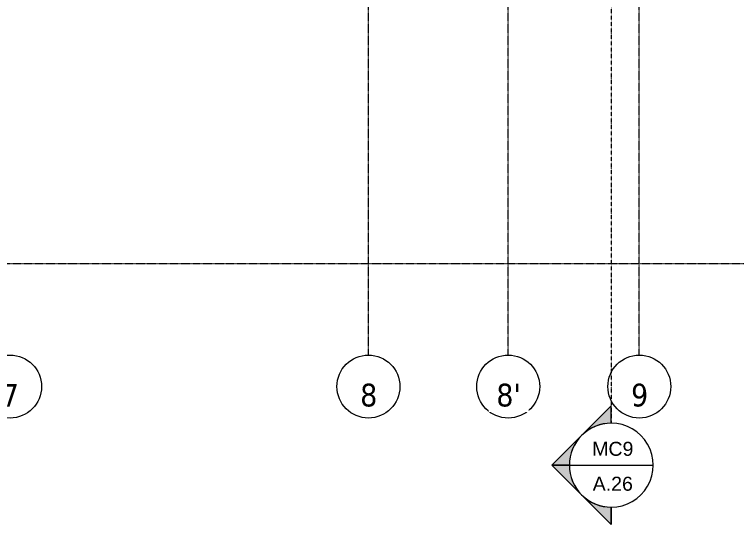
# Model space of a CAD drawing. Header units: millimetres. Extents: x 1591 to 239055, y -15958 to 83255.
# Drawn here: x 165132 to 181657, y 11275 to 22937 of the extents above; entities that cross this region are included whole.
import ezdxf

# ---------------------------------------------------------------- set-up
doc = ezdxf.new("R2010")
doc.units = ezdxf.units.MM
doc.linetypes.add('Dash Dot 3_16_', pattern=[7.9375, 4.7625, -1.5875, 0, -1.5875])
doc.linetypes.add('Grid Line', pattern=[22.225, 12.7, -3.175, 3.175, -3.175])
for name, color, linetype, lineweight in [('G-ANNO-SYMB', 111, 'Continuous', 9), ('G-ANNO-SYMB-1', 111, 'Dash Dot 3_16_', 18), ('S-GRID-1', 1, 'Grid Line', 9), ('S-GRID-IDEN', 1, 'Continuous', 9)]:
    doc.layers.add(name, color=color, linetype=linetype, lineweight=lineweight)
doc.styles.add('Arial_10', font='arial_0.ttf', dxfattribs={"height": 320})
doc.styles.add('Tahoma_B', font='tahomabd_0.ttf', dxfattribs={"height": 520})

# ---------------------------------------------------------------- blocks, each defined once
blk = doc.blocks.new('Grid - M_Grid Head - Circle-353313-TKCS_MB TẦNG 6-8')
at = {"layer": 'S-GRID-IDEN'}
blk.add_circle((0, 0), 4.5, dxfattribs=at)
blk = doc.blocks.new('Section - M_Section Head - Filled-352373-TKCS_MB TẦNG 6-8')
at = {"layer": 'G-ANNO-SYMB'}
h = blk.add_hatch(color=256, dxfattribs=at)
edge = h.paths.add_edge_path()
edge.add_line((-6, 8.49), (-6, 6))
edge.add_arc((-6, 0), 6, 90, 135)
edge.add_line((-10.24, 4.24), (-6, 8.49))
h = blk.add_hatch(color=256, dxfattribs=at)
edge = h.paths.add_edge_path()
edge.add_line((-6, 8.49), (-1.76, 4.24))
edge.add_arc((-6, 0), 6, 45, 90)
edge.add_line((-6, 6), (-6, 8.49))
h = blk.add_hatch(color=256, dxfattribs=at)
edge = h.paths.add_edge_path()
edge.add_line((-14.49, 0), (-10.24, 4.24))
edge.add_arc((-6, 0), 6, 135, 180)
edge.add_line((-12, 0), (-14.49, 0))
h = blk.add_hatch(color=256, dxfattribs=at)
edge = h.paths.add_edge_path()
edge.add_line((2.49, 0), (0, 0))
edge.add_arc((-6, 0), 6, 360, 405)
edge.add_line((-1.76, 4.24), (2.49, 0))
for p, q in [((-6, 8.49), (-14.49, 0)), ((-6, 8.49), (-10.24, 4.24)), ((-6, 8.49), (2.49, 0)), ((-6, 6), (-6, 8.49)), ((-6, 8.49), (-6, 6)), ((-1.76, 4.24), (-6, 8.49)), ((-10.24, 4.24), (-14.49, 0)), ((2.49, 0), (-1.76, 4.24)), ((-14.49, 0), (-12, 0)), ((0, 0), (2.49, 0)), ((-12, 0), (-14.49, 0)), ((0, 0), (2.49, 0))]:
    blk.add_line(p, q, dxfattribs=at)
for start, end in [(360, 180), (90, 135), (45, 90), (135, 180), (360, 45), (180, 360)]:
    blk.add_arc((-6, 0), 6, start, end, dxfattribs=at)

msp = doc.modelspace()

# ---------------------------------------------------------------- linework, layer by layer
at = {"layer": 'G-ANNO-SYMB'}
msp.add_line((177831, 12632.5), (179751, 12632.5), dxfattribs=at)
at = {"layer": 'G-ANNO-SYMB-1'}
msp.add_line((178791, 82873.6), (178791, 13592.5), dxfattribs=at)
at = {"layer": 'S-GRID-1'}
for p, q in [((173232.3, 19149.4), (173232.3, 77012.5)), ((176432.3, 19149.4), (176432.3, 77012.5)), ((179432.3, 19149.4), (179432.3, 77012.5)), ((173232.3, 15149.4), (173232.3, 19149.4)), ((176432.3, 15149.4), (176432.3, 19149.4)), ((179432.3, 15149.4), (179432.3, 19149.4)), ((223800.6, 17236.9), (130306.5, 17236.9))]:
    msp.add_line(p, q, dxfattribs=at)

# ---------------------------------------------------------------- block references
at = {"layer": 'S-GRID-IDEN', "xscale": 159.9999999999999, "yscale": 159.9999999999999, "zscale": 159.9999999999999}
for p in [(165032.3, 14429.4), (173232.3, 14429.4), (176432.3, 14429.4), (179432.3, 14429.4)]:
    msp.add_blockref('Grid - M_Grid Head - Circle-353313-TKCS_MB TẦNG 6-8', p, dxfattribs=at)

# ---------------------------------------------------------------- texts
at = {"layer": 'G-ANNO-SYMB', "char_height": 320, "attachment_point": 5, "line_spacing_factor": 0.936439, "style": 'Arial_10'}
for s, insert, width in [('\\pt2032,4064,6096,8128,10160,12192,14224,16256,18288,20320,22352,24384,26416,28448,30480,32512,34544,36576,38608,40640,42672,44704,46736,48768,50800,52832,54864,56896,58928,60960,62992,65024;MC9', (178825, 13003.7), 963.2), ('\\pt2032,4064,6096,8128,10160,12192,14224,16256,18288,20320,22352,24384,26416,28448,30480,32512,34544,36576,38608,40640,42672,44704,46736,48768,50800,52832,54864,56896,58928,60960,62992,65024;A.26', (178825, 12205.4), 952)]:
    msp.add_mtext(s, dxfattribs=dict(at, insert=insert, width=width))

# ---------------------------------------------------------------- next in the draw order: texts
at = {"layer": 'S-GRID-IDEN', "char_height": 520, "attachment_point": 5, "line_spacing_factor": 0.996129, "style": 'Tahoma_B', "bg_fill": 3, "box_fill_scale": 1.25, "bg_fill_color": 256, "bg_fill_true_color": 13158600, "bg_fill_transparency": 0}
for s, insert, width in [('\\pt2031.9988,4063.9976,6096.0016,8128.0004,10159.9992,12191.998,14224.002,16256.0008,18287.9996,20319.9984,22352.0024,24384.0012,26416,28447.9988,30479.9976,32512.0016,34544.0004,36575.9992,38607.998,40640.002,42672.0008,44703.9996,46735.9984,48768.0024,50800.0012,52832,54863.9988,56895.9976,58928.0016,60960.0004,62991.9992,65023.998;7', (165039.8, 14229.7), 465.6), ('\\pt2031.9988,4063.9976,6096.0016,8128.0004,10159.9992,12191.998,14224.002,16256.0008,18287.9996,20319.9984,22352.0024,24384.0012,26416,28447.9988,30479.9976,32512.0016,34544.0004,36575.9992,38607.998,40640.002,42672.0008,44703.9996,46735.9984,48768.0024,50800.0012,52832,54863.9988,56895.9976,58928.0016,60960.0004,62991.9992,65023.998;8', (173239.8, 14229.7), 465.6), ("\\pt2031.9988,4063.9976,6096.0016,8128.0004,10159.9992,12191.998,14224.002,16256.0008,18287.9996,20319.9984,22352.0024,24384.0012,26416,28447.9988,30479.9976,32512.0016,34544.0004,36575.9992,38607.998,40640.002,42672.0008,44703.9996,46735.9984,48768.0024,50800.0012,52832,54863.9988,56895.9976,58928.0016,60960.0004,62991.9992,65023.998;8'", (176439.8, 14229.7), 656), ('\\pt2031.9988,4063.9976,6096.0016,8128.0004,10159.9992,12191.998,14224.002,16256.0008,18287.9996,20319.9984,22352.0024,24384.0012,26416,28447.9988,30479.9976,32512.0016,34544.0004,36575.9992,38607.998,40640.002,42672.0008,44703.9996,46735.9984,48768.0024,50800.0012,52832,54863.9988,56895.9976,58928.0016,60960.0004,62991.9992,65023.998;9', (179439.8, 14229.7), 465.6)]:
    msp.add_mtext(s, dxfattribs=dict(at, insert=insert, width=width))

# ---------------------------------------------------------------- next in the draw order: block references
at = {"layer": 'G-ANNO-SYMB', "xscale": 159.9999999999999, "yscale": 159.9999999999999, "zscale": 159.9999999999999, "rotation": 89.99999999999947}
msp.add_blockref('Section - M_Section Head - Filled-352373-TKCS_MB TẦNG 6-8', (178791, 13592.5), dxfattribs=at)

doc.saveas('drawing.dxf')
